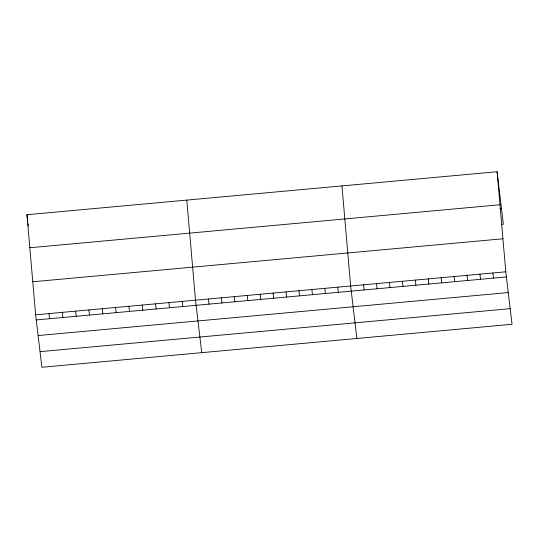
<?xml version="1.0" encoding="UTF-8"?>
<svg xmlns="http://www.w3.org/2000/svg" width="539" height="539" viewBox="0 0 539 539"><rect width="100%" height="100%" fill="white"/><g stroke="black" fill="none" stroke-linecap="round" stroke-linejoin="round"><path stroke-width="0.81" d="M497.099 171.725L505.791 271.804L512.05 324.283L41.901 367.275L35.641 314.796L26.95 214.717L497.099 171.725L503.359 224.204L501.742 224.352M29.82 247.745L499.97 204.753M499.875 208.728L501.492 208.58M32.778 281.769L502.921 238.777M35.641 314.796L505.791 271.804M36.254 319.93L506.404 276.938M38.121 335.554L508.27 292.562M40.041 351.65L510.184 308.658M492.862 272.983L493.475 278.117M479.932 274.169L480.545 279.303M467.003 275.348L467.616 280.482M454.074 276.534L454.687 281.668M441.145 277.713L441.758 282.847M428.215 278.899L428.828 284.033M415.286 280.078L415.899 285.212M402.357 281.264L402.97 286.398M389.427 282.443L390.041 287.577M376.505 283.629L377.111 288.763M363.576 284.808L364.182 289.942M356.899 338.472L350.646 285.993L341.948 185.915M337.717 287.172L338.324 292.306M324.788 288.358L325.394 293.492M311.859 289.537L312.472 294.671M298.929 290.723L299.543 295.857M286 291.902L286.613 297.036M273.071 293.088L273.684 298.222M260.142 294.267L260.755 299.401M247.212 295.446L247.825 300.58M234.283 296.632L234.896 301.766M221.354 297.811L221.967 302.945M208.425 298.997L209.038 304.131M201.754 352.654L195.495 300.176L186.797 200.097M182.175 301.395L182.788 306.529M168.855 302.615L169.468 307.749M155.535 303.834L156.142 308.968M142.208 305.054L142.822 310.188M128.888 306.267L129.501 311.401M115.568 307.486L116.181 312.62M102.248 308.706L102.861 313.839M88.928 309.925L89.541 315.059M75.608 311.144L76.221 316.278M62.288 312.357L62.901 317.491M48.968 313.577L49.575 318.711M26.95 214.717L27.752 221.414M28.028 223.759L28.304 226.104"/></g></svg>
